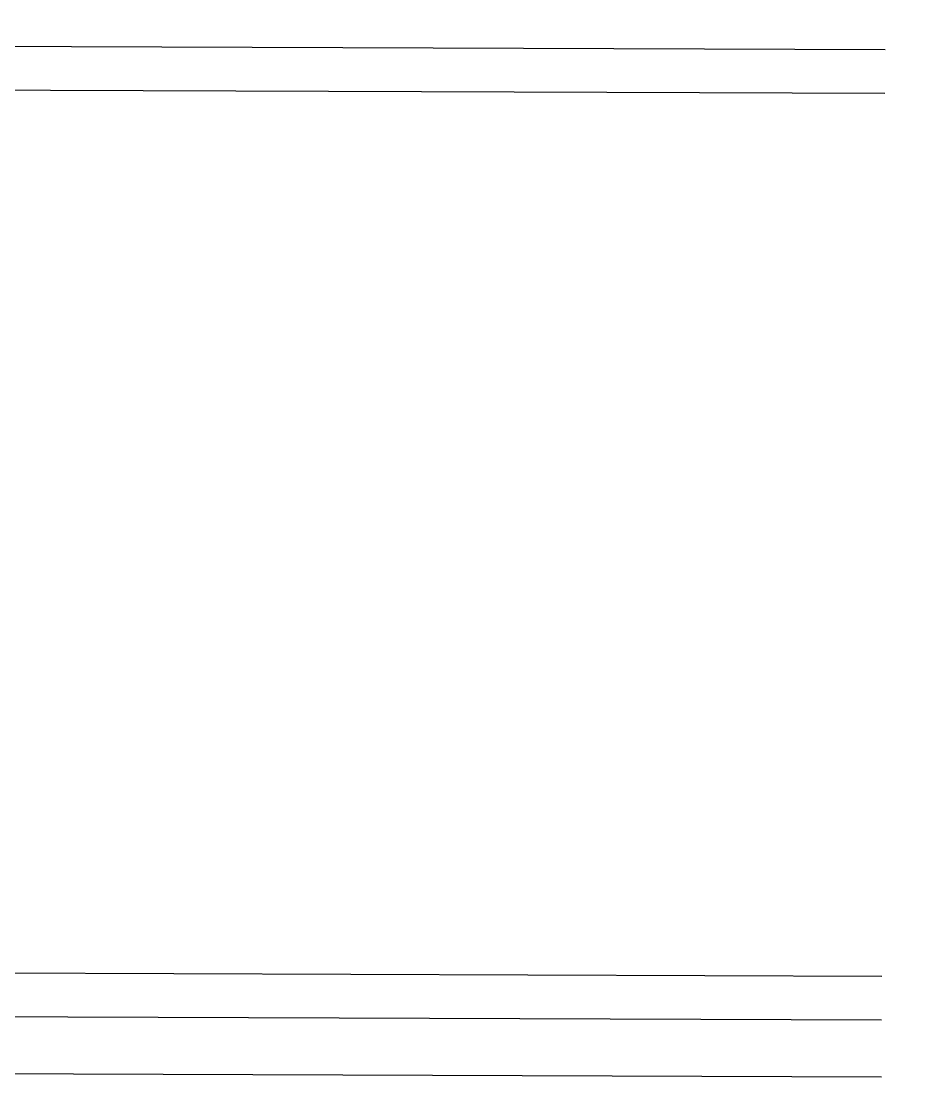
# Model space of a CAD drawing. Header units: millimetres. Extents: x -125 to 146, y -26 to 163.
# Drawn here: x 121.35 to 145.53, y -26.5 to 2.07 of the extents above; entities that cross this region are included whole.
import ezdxf
from ezdxf.xclip import XClip

# ---------------------------------------------------------------- set-up
doc = ezdxf.new("R2010")
doc.units = ezdxf.units.MM
doc.header["$MEASUREMENT"] = 0
doc.header["$XCLIPFRAME"] = 0
doc.layers.get('0').update_dxf_attribs({"color": 255, "linetype": 'CONTINUOUS'})

# ---------------------------------------------------------------- blocks, each defined once
blk = doc.blocks.new('MF3276_2')
at = {"color": 7, "linetype": 'Continuous', "lineweight": 25, "true_color": 0x000007}
blk.add_lwpolyline([(11.099, 269.319), (11.099, -7.784), (199.197, -7.784), (199.197, 269.319)], close=True, dxfattribs=at)
blk = doc.blocks.new('MF13453_14')
at = {"color": 7, "linetype": 'Continuous', "lineweight": 25, "true_color": 0x000007}
blk.add_lwpolyline([(38.873, 53.755), (38.873, -5.961), (12.626, -5.961), (12.626, 53.755)], close=True, dxfattribs=at)
blk = doc.blocks.new('MF13470_15')
at = {"color": 7, "linetype": 'Continuous', "lineweight": 25, "true_color": 0x000007}
blk.add_lwpolyline([(37.685, 52.612), (37.685, -4.776), (13.814, -4.776), (13.814, 52.612)], close=True, dxfattribs=at)

msp = doc.modelspace()

# ---------------------------------------------------------------- block references
at = {"color": 7, "true_color": 0xffffff}
ref = msp.add_blockref('MF3276_2', (144.555, -37.569), dxfattribs=dict(at, rotation=89.78812348408282))
XClip(ref).set_block_clipping_path([(10.921999677, 269.4940003633), (199.4323359172, 269.4940003633), (199.4314651163, -0.2354814323), (10.921999677, 0)])
ref = msp.add_blockref('MF13453_14', (144.555, -37.569), dxfattribs=dict(at, rotation=89.78812348408282))
XClip(ref).set_block_clipping_path([(12.4460002422, 0), (39.1159990311, 53.9326737722)])
ref = msp.add_blockref('MF13470_15', (144.555, -37.569), dxfattribs=dict(at, rotation=89.78812348408282))
XClip(ref).set_block_clipping_path([(13.6313334544, 0), (37.9306668282, 52.7896718343)])

doc.saveas('drawing.dxf')
